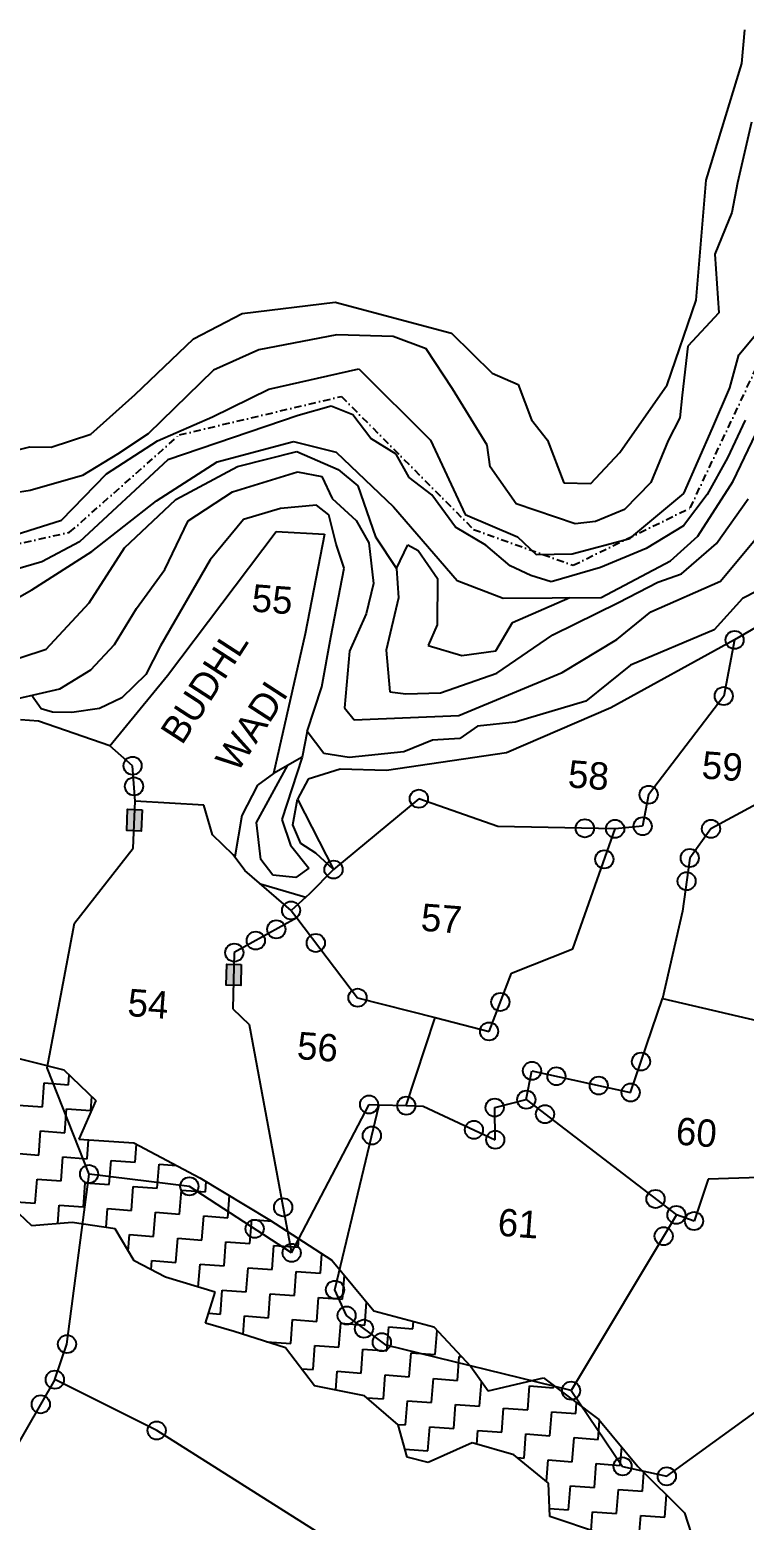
# Model space of a CAD drawing. Header units: metres. Extents: x 305256 to 309406, y 1922831 to 1926292.
# Drawn here: x 305977 to 306465, y 1924915 to 1925933 of the extents above; entities that cross this region are included whole.
import ezdxf

# ---------------------------------------------------------------- set-up
doc = ezdxf.new("R2010")
doc.units = ezdxf.units.M
doc.linetypes.add('DASHDOT', pattern=[1, 0.5, -0.25, 0, -0.25])
for name, color, linetype in [('LINE_WATER', 4, 'Continuous'), ('POLY_HATCH', 12, 'Continuous'), ('POLY_PARCEL', 6, 'Continuous'), ('POLY_WATER', 4, 'Continuous'), ('TEXT_MAPIN', 7, 'Continuous'), ('TEXT_PARCEL', 7, 'Continuous'), ('V_BOUND_STREAM_LINE', 7, 'DASHDOT')]:
    doc.layers.add(name, color=color, linetype=linetype)
doc.styles.add('TEXT_MAP', font='')
doc.styles.get('TEXT_MAP').set_extended_font_data('Kruti Dev 050')

msp = doc.modelspace()

# ---------------------------------------------------------------- hatches: boundary and pattern name
for points in [[(306043.4, 1925386.4), (306053.3, 1925386), (306053.9, 1925400.5), (306043.9, 1925400.9)], [(306111.3, 1925280.7), (306121.3, 1925280.5), (306121.7, 1925294.9), (306111.7, 1925295.2)]]:
    msp.add_hatch(color=256).paths.add_polyline_path(points)

# ---------------------------------------------------------------- linework, layer by layer
for points in [[(306053.9, 1925400.5), (306053.3, 1925386), (306043.4, 1925386.4), (306043.9, 1925400.9)], [(306121.7, 1925294.9), (306121.3, 1925280.5), (306111.3, 1925280.7), (306111.7, 1925295.2)]]:
    msp.add_lwpolyline(points, close=True)
for centre in [(306458.7, 1925516.5), (306451.3, 1925478.2), (306047.4, 1925430.6), (306048.4, 1925416.5), (306400, 1925410.8), (306243, 1925408.1), (306395.9, 1925389.3), (306356.4, 1925387.9), (306377.1, 1925387.5), (306442.6, 1925387.5), (306184.7, 1925359.7), (306369.7, 1925366.7), (306428.1, 1925367.6), (306425.9, 1925351.8), (306155.7, 1925331.8), (306145.6, 1925318.9), (306131.6, 1925311.2), (306172.6, 1925309.6), (306116.9, 1925303), (306201.1, 1925272.2), (306298.7, 1925269.3), (306291, 1925249.2), (306394.8, 1925228.6), (306320.3, 1925222.3), (306337, 1925218.6), (306365.9, 1925212.2), (306387.7, 1925207.5), (306209, 1925199.3), (306234.4, 1925198.5), (306294.8, 1925197.2), (306316.4, 1925202.6), (306329.2, 1925192.7), (306210.9, 1925178.1), (306280.6, 1925182), (306295.2, 1925175.2), (306017.7, 1925151.8), (306086.2, 1925143.4), (306404.7, 1925134.8), (306150.3, 1925129.1), (306419, 1925123.9), (306130.8, 1925114.4), (306431, 1925119.7), (306410.3, 1925109.4), (306156.1, 1925098), (306185.7, 1925072.8), (306193.6, 1925055.2), (306205.5, 1925046.2), (306002.6, 1925035.7), (306217.7, 1925037), (305994.3, 1925011.4), (306347, 1925003.9), (305984.7, 1924994.6), (306063.9, 1924976.7), (306382.2, 1924952.2), (306412.4, 1924945.4)]:
    msp.add_circle(centre, 6.19)
at = {"layer": 'LINE_WATER'}
for p, q in [((306470.3, 1925870), (306460.8, 1925828.7)), ((306460.8, 1925828.7), (306456.8, 1925808.3)), ((306456.8, 1925808.3), (306445.3, 1925780)), ((306445.3, 1925780), (306448, 1925739.8)), ((306448, 1925739.8), (306426.8, 1925717)), ((306461.6, 1925711.1), (306482.4, 1925735.9)), ((306186.9, 1925724.8), (306133.6, 1925714.6)), ((306225.5, 1925723.6), (306186.9, 1925724.8)), ((306247.9, 1925715.2), (306225.5, 1925723.6)), ((306133.6, 1925714.6), (306102.8, 1925700.6)), ((306265.9, 1925687.9), (306247.9, 1925715.2)), ((306426.8, 1925717), (306422.8, 1925683.6)), ((306455.4, 1925688.6), (306461.6, 1925711.1)), ((306102.8, 1925700.6), (306058, 1925657.3)), ((306140.5, 1925687.7), (306202.1, 1925701.6)), ((306202.1, 1925701.6), (306251, 1925652.9)), ((306102, 1925668.8), (306140.5, 1925687.7)), ((306289.7, 1925649.4), (306265.9, 1925687.9)), ((306422.8, 1925683.6), (306421.2, 1925668.2)), ((306443.7, 1925661.1), (306455.4, 1925688.6)), ((306160.5, 1925669.8), (306071.6, 1925639.4)), ((306183, 1925676.2), (306160.5, 1925669.8)), ((306197.8, 1925670.1), (306183, 1925676.2)), ((306210.2, 1925654), (306197.8, 1925670.1)), ((306457.7, 1925624.8), (306480.9, 1925673.3)), ((306064.5, 1925652.5), (306102, 1925668.8)), ((306421.2, 1925668.2), (306413.3, 1925652.6)), ((306424, 1925616.6), (306443.7, 1925661.1)), ((306466, 1925666.6), (306453.9, 1925640.9)), ((306029.7, 1925629.9), (306064.5, 1925652.5)), ((306058, 1925657.3), (306037.2, 1925643.4)), ((306105.1, 1925638.1), (306157.4, 1925652)), ((306157.4, 1925652), (306186.5, 1925644.7)), ((306227.4, 1925643.4), (306210.2, 1925654)), ((306251, 1925652.9), (306274.6, 1925602.1)), ((306291.7, 1925634.7), (306289.7, 1925649.4)), ((306413.3, 1925652.6), (306401.5, 1925624)), ((306071.6, 1925639.4), (306011.2, 1925583.5)), ((306037.2, 1925643.4), (306013.1, 1925628.7)), ((306119.1, 1925634.9), (306159.6, 1925645.2)), ((306159.6, 1925645.2), (306187.9, 1925632.8)), ((306186.5, 1925644.7), (306225.7, 1925607.3)), ((306236.3, 1925627.5), (306227.4, 1925643.4)), ((306453.9, 1925640.9), (306439.9, 1925615.7)), ((306013.1, 1925628.7), (305977.5, 1925618.5)), ((305998.9, 1925598.3), (306029.7, 1925629.9)), ((306063.8, 1925611.4), (306105.1, 1925638.1)), ((306076.9, 1925612.4), (306119.1, 1925634.9)), ((306115.6, 1925617.6), (306160.2, 1925631.3)), ((306160.2, 1925631.3), (306176.7, 1925628)), ((306187.9, 1925632.8), (306201.2, 1925621.8)), ((306309.5, 1925609.4), (306291.7, 1925634.7)), ((305977.5, 1925618.5), (305879.2, 1925603.1)), ((306176.7, 1925628), (306183.7, 1925613)), ((306201.2, 1925621.8), (306213.4, 1925586.8)), ((306251.8, 1925615.5), (306236.3, 1925627.5)), ((306401.5, 1925624), (306383.6, 1925605.6)), ((306433.6, 1925587.4), (306457.7, 1925624.8)), ((306019.6, 1925576.9), (306063.8, 1925611.4)), ((306041.8, 1925579.5), (306076.9, 1925612.4)), ((306085.3, 1925597.9), (306115.6, 1925617.6)), ((306173.1, 1925608.6), (306148.5, 1925606.3)), ((306181.6, 1925601.9), (306173.1, 1925608.6)), ((306183.7, 1925613), (306200.1, 1925598)), ((306268.1, 1925593.5), (306251.8, 1925615.5)), ((306349.8, 1925595.7), (306309.5, 1925609.4)), ((306387.1, 1925585.8), (306424, 1925616.6)), ((306439.9, 1925615.7), (306423.9, 1925594.5)), ((306446.4, 1925582.3), (306468.1, 1925612.9)), ((305953.2, 1925584), (305998.9, 1925598.3)), ((306123.1, 1925598.8), (306100.4, 1925571.3)), ((306148.5, 1925606.3), (306123.1, 1925598.8)), ((306186.6, 1925581.9), (306181.6, 1925601.9)), ((306225.7, 1925607.3), (306269.1, 1925557)), ((306274.6, 1925602.1), (306310.3, 1925586.8)), ((306383.6, 1925605.6), (306363.8, 1925597.4)), ((306069.4, 1925564.6), (306085.3, 1925597.9)), ((306071.2, 1925492.2), (306145.6, 1925590.6)), ((306145.6, 1925590.6), (306178.5, 1925588.7)), ((306178.5, 1925588.7), (306165.4, 1925520.6)), ((306200.1, 1925598), (306208.9, 1925582.9)), ((306288.7, 1925581.1), (306268.1, 1925593.5)), ((306363.8, 1925597.4), (306349.8, 1925595.7)), ((306423.9, 1925594.5), (306398.4, 1925578.9)), ((306449, 1925556.6), (306479.5, 1925593.2)), ((306011.2, 1925583.5), (305985.4, 1925569.8)), ((306017.7, 1925541.9), (306041.8, 1925579.5)), ((306191.9, 1925565.4), (306186.6, 1925581.9)), ((306208.9, 1925582.9), (306211.9, 1925555)), ((306213.4, 1925586.8), (306227.8, 1925565.2)), ((306227.8, 1925565.2), (306235.5, 1925581.5)), ((306235.5, 1925581.5), (306242.5, 1925577.6)), ((306305.3, 1925567), (306288.7, 1925581.1)), ((306310.3, 1925586.8), (306323.1, 1925574.8)), ((306347.8, 1925575.3), (306387.1, 1925585.8)), ((306398.4, 1925578.9), (306367.1, 1925566)), ((306415, 1925570.5), (306433.6, 1925587.4)), ((306422.4, 1925561.7), (306446.4, 1925582.3)), ((305985.4, 1925569.8), (305945.1, 1925558.1)), ((305978.6, 1925550.7), (306019.6, 1925576.9)), ((306100.4, 1925571.3), (306066.5, 1925512.5)), ((306242.5, 1925577.6), (306255.8, 1925558.5)), ((306323.1, 1925574.8), (306347.8, 1925575.3)), ((306367.5, 1925545.5), (306415, 1925570.5)), ((306050.2, 1925538), (306069.4, 1925564.6)), ((306182.8, 1925518.5), (306191.9, 1925565.4)), ((306227.8, 1925565.2), (306229.1, 1925545.3)), ((306255.8, 1925558.5), (306255.6, 1925526.9)), ((306319.6, 1925560.5), (306305.3, 1925567)), ((306333.3, 1925556.1), (306319.6, 1925560.5)), ((306367.1, 1925566), (306333.3, 1925556.1)), ((306406.3, 1925556), (306422.4, 1925561.7)), ((305947, 1925532.9), (305978.6, 1925550.7)), ((306211.9, 1925555), (306206.9, 1925534.3)), ((306269.1, 1925557), (306300.7, 1925545)), ((306379.4, 1925542), (306406.3, 1925556)), ((306401.5, 1925535.7), (306449, 1925556.6)), ((306485, 1925555.5), (306464.1, 1925544.8)), ((305988.3, 1925510.1), (306017.7, 1925541.9)), ((306035, 1925513.4), (306050.2, 1925538)), ((306229.1, 1925545.3), (306220.6, 1925509.6)), ((306300.7, 1925545), (306367.5, 1925545.5)), ((306306.9, 1925528.3), (306346.1, 1925545.4)), ((306334.6, 1925520), (306379.4, 1925542)), ((306464.1, 1925544.8), (306444.8, 1925523.3)), ((306206.9, 1925534.3), (306195.6, 1925508.8)), ((306295.6, 1925509.1), (306306.9, 1925528.3)), ((306378.2, 1925516.8), (306401.5, 1925535.7)), ((306165.4, 1925520.6), (306143.6, 1925425.4)), ((306176.6, 1925484.4), (306182.8, 1925518.5)), ((306255.6, 1925526.9), (306249.4, 1925512.6)), ((306296.3, 1925493.8), (306334.6, 1925520)), ((306340.9, 1925494.2), (306378.2, 1925516.8)), ((306444.8, 1925523.3), (306387.6, 1925499.3)), ((305941.4, 1925495), (305988.3, 1925510.1)), ((306018.8, 1925496), (306035, 1925513.4)), ((306066.5, 1925512.5), (306056.5, 1925492.8)), ((306195.6, 1925508.8), (306192.1, 1925470.1)), ((306220.6, 1925509.6), (306223.1, 1925481)), ((306249.4, 1925512.6), (306272.4, 1925505.8)), ((306272.4, 1925505.8), (306295.6, 1925509.1)), ((306387.6, 1925499.3), (306357, 1925474.8)), ((305997.7, 1925483.1), (306018.8, 1925496)), ((306031.9, 1925444.1), (306071.2, 1925492.2)), ((306056.5, 1925492.8), (306040.1, 1925476.9)), ((306257.8, 1925480.3), (306296.3, 1925493.8)), ((306270.4, 1925464.9), (306340.9, 1925494.2)), ((305948.8, 1925472), (305997.7, 1925483.1)), ((305984.9, 1925469.4), (305978.3, 1925478.7)), ((306040.1, 1925476.9), (306024.8, 1925469.6)), ((306166.8, 1925454), (306176.6, 1925484.4)), ((306223.1, 1925481), (306234.2, 1925479.6)), ((306234.2, 1925479.6), (306257.8, 1925480.3)), ((305992.7, 1925467.2), (305984.9, 1925469.4)), ((306005.9, 1925466.9), (305992.7, 1925467.2)), ((306024.8, 1925469.6), (306005.9, 1925466.9)), ((306192.1, 1925470.1), (306198.8, 1925461.9)), ((306357, 1925474.8), (306308.7, 1925460.4)), ((306198.8, 1925461.9), (306270.4, 1925464.9)), ((306283.1, 1925457.7), (306271.1, 1925449.2)), ((306308.7, 1925460.4), (306283.1, 1925457.7)), ((306166.8, 1925454), (306163.3, 1925436.4)), ((306178, 1925438.9), (306166.8, 1925454)), ((306252.4, 1925448), (306232.7, 1925440)), ((306271.1, 1925449.2), (306252.4, 1925448)), ((306163.3, 1925436.4), (306143.6, 1925425.4)), ((306163.3, 1925436.4), (306149.3, 1925394)), ((306195.4, 1925436.3), (306178, 1925438.9)), ((306232.7, 1925440), (306195.4, 1925436.3)), ((306132.1, 1925391.9), (306153.5, 1925430.9)), ((306143.6, 1925425.4), (306132.7, 1925417.3)), ((306132.7, 1925417.3), (306122, 1925396.7)), ((306157, 1925390.2), (306160.2, 1925407.8)), ((306122, 1925396.7), (306117.2, 1925368.5)), ((306135, 1925366.5), (306132.1, 1925391.9)), ((306149.3, 1925394), (306155.2, 1925376.4)), ((306162.4, 1925377.5), (306157, 1925390.2)), ((306155.2, 1925376.4), (306167.8, 1925360.6)), ((306172.5, 1925370.8), (306162.4, 1925377.5)), ((306143.3, 1925355.8), (306135, 1925366.5)), ((306184.7, 1925359.7), (306172.5, 1925370.8)), ((306159, 1925354.2), (306143.3, 1925355.8)), ((306167.8, 1925360.6), (306159, 1925354.2)), ((306134.8, 1925349.9), (306165.8, 1925340.9))]:
    msp.add_line(p, q, dxfattribs=at)
at = {"layer": 'POLY_HATCH'}
for p, q in [((305956.1, 1925234.1), (306000.4, 1925223)), ((306000.4, 1925223), (306022.2, 1925202.1)), ((306022.2, 1925202.1), (306010.7, 1925175.6)), ((306010.7, 1925175.6), (306048.2, 1925173.1)), ((306048.2, 1925173.1), (306093.3, 1925149.2)), ((306093.3, 1925149.2), (306141, 1925120.6)), ((305978.5, 1925116.5), (305956.8, 1925136.9)), ((306141, 1925120.6), (306183.5, 1925092.9)), ((306006.1, 1925118.7), (305978.5, 1925116.5)), ((306035.4, 1925114.5), (306006.1, 1925118.7)), ((306048.4, 1925092.5), (306035.4, 1925114.5)), ((306069.8, 1925081.4), (306048.4, 1925092.5)), ((306183.5, 1925092.9), (306212.3, 1925058.3)), ((306103.8, 1925071.1), (306069.8, 1925081.4)), ((306097.3, 1925050), (306103.8, 1925071.1)), ((306116.8, 1925044.2), (306097.3, 1925050)), ((306212.3, 1925058.3), (306253.2, 1925047.4)), ((306151.9, 1925033.2), (306116.8, 1925044.2)), ((306253.2, 1925047.4), (306278.6, 1925020.4)), ((306171.6, 1925007.3), (306151.9, 1925033.2)), ((306278.6, 1925020.4), (306290.3, 1925003.7)), ((306290.3, 1925003.7), (306328.1, 1925012.7)), ((306328.1, 1925012.7), (306366, 1924984.2)), ((306205.9, 1925000.3), (306171.6, 1925007.3)), ((306228.9, 1924980.5), (306205.9, 1925000.3)), ((306235, 1924958.4), (306228.9, 1924980.5)), ((306366, 1924984.2), (306392.6, 1924952)), ((306279.5, 1924968.3), (306249.4, 1924954.8)), ((306308, 1924960.1), (306279.5, 1924968.3)), ((306249.4, 1924954.8), (306235, 1924958.4)), ((306331.6, 1924940.8), (306308, 1924960.1)), ((306392.6, 1924952), (306424.5, 1924920.5)), ((306332.4, 1924918), (306331.6, 1924940.8)), ((306366.4, 1924906.5), (306332.4, 1924918)), ((306424.5, 1924920.5), (306436, 1924885.4))]:
    msp.add_line(p, q, dxfattribs=at)
at = {"layer": 'POLY_HATCH', "linetype": 'Continuous'}
for p, q in [((305985.9, 1925197.6), (305987.1, 1925214.1)), ((305987.1, 1925214.1), (306003.6, 1925212.8)), ((306003.6, 1925212.8), (306004.1, 1925219.5)), ((306018.8, 1925195.2), (306019.5, 1925204.7)), ((305969.4, 1925198.9), (305985.9, 1925197.6)), ((306001.1, 1925180), (306002.3, 1925196.4)), ((306002.3, 1925196.4), (306018.8, 1925195.2)), ((305983.4, 1925164.8), (305984.6, 1925181.2)), ((305984.6, 1925181.2), (306001.1, 1925180)), ((306016.3, 1925162.3), (306017.2, 1925175.2)), ((306049.1, 1925159.8), (306050.1, 1925172.1)), ((305967, 1925166), (305983.4, 1925164.8)), ((305998.6, 1925147.1), (305999.8, 1925163.5)), ((305999.8, 1925163.5), (306016.3, 1925162.3)), ((306031.5, 1925144.6), (306032.7, 1925161)), ((306032.7, 1925161), (306049.1, 1925159.8)), ((306064.3, 1925142.1), (306065.6, 1925158.5)), ((306065.6, 1925158.5), (306077.4, 1925157.6)), ((305980.9, 1925131.9), (305982.2, 1925148.3)), ((305982.2, 1925148.3), (305998.6, 1925147.1)), ((306013.8, 1925129.4), (306015, 1925145.8)), ((306015, 1925145.8), (306031.5, 1925144.6)), ((306046.7, 1925126.9), (306047.9, 1925143.3)), ((306047.9, 1925143.3), (306064.3, 1925142.1)), ((306079.5, 1925124.4), (306080.8, 1925140.9)), ((306080.8, 1925140.9), (306097.2, 1925139.6)), ((306097.2, 1925139.6), (306097.7, 1925146.6)), ((305964.5, 1925133.1), (305980.9, 1925131.9)), ((305996.4, 1925118), (305997.3, 1925130.6)), ((305997.3, 1925130.6), (306013.8, 1925129.4)), ((306112.4, 1925121.9), (306113.6, 1925137.1)), ((306029.3, 1925115.4), (306030.2, 1925128.2)), ((306030.2, 1925128.2), (306046.7, 1925126.9)), ((306061.8, 1925109.2), (306063.1, 1925125.7)), ((306063.1, 1925125.7), (306079.5, 1925124.4)), ((306094.7, 1925106.7), (306096, 1925123.2)), ((306096, 1925123.2), (306112.4, 1925121.9)), ((306127.6, 1925104.3), (306128.8, 1925120.7)), ((306128.8, 1925120.7), (306142.5, 1925119.7)), ((306044.5, 1925099.1), (306045.4, 1925110.5)), ((306045.4, 1925110.5), (306061.8, 1925109.2)), ((306077, 1925091.5), (306078.3, 1925108)), ((306078.3, 1925108), (306094.7, 1925106.7)), ((306109.9, 1925089.1), (306111.2, 1925105.5)), ((306111.2, 1925105.5), (306127.6, 1925104.3)), ((306142.8, 1925086.6), (306144, 1925103)), ((306144, 1925103), (306160.5, 1925101.8)), ((306160.5, 1925101.8), (306160.9, 1925107.7)), ((306060.1, 1925086.4), (306060.6, 1925092.8)), ((306060.6, 1925092.8), (306077, 1925091.5)), ((306092.3, 1925074.6), (306093.5, 1925090.3)), ((306093.5, 1925090.3), (306109.9, 1925089.1)), ((306175.7, 1925084.1), (306176.7, 1925097.4)), ((306125.1, 1925071.4), (306126.4, 1925087.8)), ((306126.4, 1925087.8), (306142.8, 1925086.6)), ((306158, 1925068.9), (306159.2, 1925085.3)), ((306159.2, 1925085.3), (306175.7, 1925084.1)), ((306190.9, 1925066.4), (306192.1, 1925082.6)), ((306107.4, 1925056.2), (306108.7, 1925072.6)), ((306108.7, 1925072.6), (306125.1, 1925071.4)), ((306140.3, 1925053.7), (306141.5, 1925070.1)), ((306141.5, 1925070.1), (306158, 1925068.9)), ((306173.2, 1925051.2), (306174.4, 1925067.6)), ((306174.4, 1925067.6), (306190.9, 1925066.4)), ((306206.1, 1925048.7), (306207.2, 1925064.4)), ((306099.4, 1925056.8), (306107.4, 1925056.2)), ((306122.9, 1925042.3), (306123.9, 1925054.9)), ((306123.9, 1925054.9), (306140.3, 1925053.7)), ((306155.5, 1925036), (306156.7, 1925052.5)), ((306156.7, 1925052.5), (306173.2, 1925051.2)), ((306188.4, 1925033.5), (306189.6, 1925050)), ((306189.6, 1925050), (306206.1, 1925048.7)), ((306238.9, 1925046.2), (306239.3, 1925051.1)), ((306221.2, 1925031), (306222.5, 1925047.5)), ((306222.5, 1925047.5), (306238.9, 1925046.2)), ((306254.1, 1925028.5), (306255.4, 1925045)), ((306255.4, 1925045), (306255.5, 1925045)), ((306139.1, 1925037.3), (306155.5, 1925036)), ((306139.1, 1925037.2), (306139.1, 1925037.3)), ((306170.7, 1925018.3), (306171.9, 1925034.8)), ((306171.9, 1925034.8), (306188.4, 1925033.5)), ((306203.6, 1925015.8), (306204.8, 1925032.3)), ((306204.8, 1925032.3), (306221.2, 1925031)), ((306236.4, 1925013.4), (306237.7, 1925029.8)), ((306237.7, 1925029.8), (306254.1, 1925028.5)), ((306162.7, 1925018.9), (306170.7, 1925018.3)), ((306269.3, 1925010.9), (306270.6, 1925027.3)), ((306270.6, 1925027.3), (306272.2, 1925027.2)), ((306186.2, 1925004.3), (306187.1, 1925017.1)), ((306187.1, 1925017.1), (306203.6, 1925015.8)), ((306218.8, 1924998.2), (306220, 1925014.6)), ((306220, 1925014.6), (306236.4, 1925013.4)), ((306251.6, 1924995.7), (306252.9, 1925012.1)), ((306252.9, 1925012.1), (306269.3, 1925010.9)), ((306284.5, 1924993.2), (306285.7, 1925009.6)), ((306285.7, 1925009.6), (306286.2, 1925009.6)), ((306207.4, 1924999), (306218.8, 1924998.2)), ((306317.4, 1924990.7), (306318.6, 1925007.1)), ((306318.6, 1925007.1), (306335.1, 1925005.9)), ((306335.1, 1925005.9), (306335.2, 1925007.3)), ((306233.9, 1924980.5), (306235.2, 1924996.9)), ((306235.2, 1924996.9), (306251.6, 1924995.7)), ((306266.8, 1924978), (306268.1, 1924994.4)), ((306268.1, 1924994.4), (306284.5, 1924993.2)), ((306299.7, 1924975.5), (306300.9, 1924991.9)), ((306300.9, 1924991.9), (306317.4, 1924990.7)), ((306332.6, 1924973), (306333.8, 1924989.5)), ((306333.8, 1924989.5), (306350.3, 1924988.2)), ((306350.3, 1924988.2), (306350.8, 1924995.6)), ((306228.4, 1924980.9), (306233.9, 1924980.5)), ((306249.1, 1924962.8), (306250.4, 1924979.2)), ((306250.4, 1924979.2), (306266.8, 1924978)), ((306365.4, 1924970.5), (306366.4, 1924983.6)), ((306282.6, 1924967.4), (306283.3, 1924976.7)), ((306283.3, 1924976.7), (306299.7, 1924975.5)), ((306314.9, 1924957.8), (306316.1, 1924974.3)), ((306316.1, 1924974.3), (306332.6, 1924973)), ((306347.8, 1924955.3), (306349, 1924971.8)), ((306349, 1924971.8), (306365.4, 1924970.5)), ((306233.5, 1924964), (306249.1, 1924962.8)), ((306310.4, 1924958.2), (306314.9, 1924957.8)), ((306380.6, 1924952.8), (306381.6, 1924965.3)), ((306330.2, 1924941.9), (306331.3, 1924956.6)), ((306331.3, 1924956.6), (306347.8, 1924955.3)), ((306363, 1924937.7), (306364.2, 1924954.1)), ((306364.2, 1924954.1), (306380.6, 1924952.8)), ((306395.8, 1924935.2), (306396.8, 1924947.9)), ((306345.3, 1924922.5), (306346.5, 1924938.9)), ((306346.5, 1924938.9), (306363, 1924937.7)), ((306378.1, 1924920), (306379.4, 1924936.4)), ((306379.4, 1924936.4), (306395.8, 1924935.2)), ((306411, 1924917.5), (306412.2, 1924932.7)), ((306332.2, 1924923.4), (306345.3, 1924922.5)), ((306360.7, 1924908.4), (306361.7, 1924921.2)), ((306361.7, 1924921.2), (306378.1, 1924920)), ((306393.3, 1924902.3), (306394.6, 1924918.7)), ((306394.6, 1924918.7), (306411, 1924917.5))]:
    msp.add_line(p, q, dxfattribs=at)
at = {"layer": 'POLY_PARCEL'}
for p, q in [((306458.7, 1925516.5), (306451.3, 1925478.2)), ((306451.3, 1925478.2), (306400, 1925410.8)), ((306496.2, 1925416.5), (306442.6, 1925387.5)), ((306047.9, 1925374.4), (306049.1, 1925406.4)), ((306243, 1925408.1), (306184.7, 1925359.7)), ((306297, 1925389.1), (306243, 1925408.1)), ((306400, 1925410.8), (306395.9, 1925389.3)), ((306377.1, 1925387.5), (306297, 1925389.1)), ((306348.1, 1925305.6), (306377.1, 1925387.5)), ((306395.9, 1925389.3), (306377.1, 1925387.5)), ((306442.6, 1925387.5), (306428.1, 1925367.6)), ((306007.8, 1925323.2), (306047.9, 1925374.4)), ((306428.1, 1925367.6), (306423.1, 1925331.3)), ((306159.6, 1925326.7), (306116.9, 1925303)), ((306155.7, 1925331.8), (306159.6, 1925326.7)), ((306159.6, 1925326.7), (306201.1, 1925272.2)), ((306423.1, 1925331.3), (306409.4, 1925271.7)), ((305989.1, 1925224.3), (306007.8, 1925323.2)), ((306306.2, 1925288.9), (306348.1, 1925305.6)), ((306116.9, 1925303), (306116, 1925264.7)), ((306291, 1925249.2), (306306.2, 1925288.9)), ((306116, 1925264.7), (306127, 1925253.9)), ((306201.1, 1925272.2), (306254.2, 1925258.6)), ((306387.7, 1925207.5), (306409.4, 1925271.7)), ((306409.4, 1925271.7), (306499.1, 1925250.6)), ((306127, 1925253.9), (306156.1, 1925098)), ((306234.4, 1925198.5), (306254.2, 1925258.6)), ((306254.2, 1925258.6), (306291, 1925249.2)), ((306017.7, 1925151.8), (305989.1, 1925224.3)), ((306316.4, 1925202.6), (306320.3, 1925222.3)), ((306320.3, 1925222.3), (306387.7, 1925207.5)), ((306294.8, 1925197.2), (306316.4, 1925202.6)), ((306316.4, 1925202.6), (306419, 1925123.9)), ((306156.1, 1925098), (306209, 1925199.3)), ((306185.7, 1925072.8), (306215.9, 1925199.1)), ((306209, 1925199.3), (306215.9, 1925199.1)), ((306215.9, 1925199.1), (306234.4, 1925198.5)), ((306234.4, 1925198.5), (306246, 1925198.1)), ((306246, 1925198.1), (306295.2, 1925175.2)), ((306295.2, 1925175.2), (306294.8, 1925197.2)), ((306002.6, 1925035.7), (306017.7, 1925151.8)), ((306086.2, 1925143.4), (306017.7, 1925151.8)), ((306156.1, 1925098), (306086.2, 1925143.4)), ((306440.7, 1925148.2), (306431, 1925119.7)), ((306482.6, 1925149.6), (306440.7, 1925148.2)), ((306419, 1925123.9), (306347, 1925003.9)), ((306431, 1925119.7), (306419, 1925123.9)), ((306193.6, 1925055.2), (306185.7, 1925072.8)), ((306220.6, 1925034.9), (306193.6, 1925055.2)), ((305994.3, 1925011.4), (306002.6, 1925035.7)), ((306347, 1925003.9), (306220.6, 1925034.9)), ((305994.3, 1925011.4), (305888, 1924826.9)), ((306063.9, 1924976.7), (305994.3, 1925011.4)), ((306412.4, 1924945.4), (306504.2, 1925012.2)), ((306347, 1925003.9), (306382.2, 1924952.2)), ((306190.4, 1924896.7), (306063.9, 1924976.7)), ((306382.2, 1924952.2), (306412.4, 1924945.4))]:
    msp.add_line(p, q, dxfattribs=at)
at = {"layer": 'POLY_WATER'}
for p, q in [((306463.7, 1925910.2), (306465.7, 1925933.1)), ((306439.4, 1925830.5), (306463.7, 1925910.2)), ((306432.5, 1925748.4), (306439.4, 1925830.5)), ((306122.2, 1925739.3), (306185.8, 1925747.1)), ((306185.8, 1925747.1), (306265.2, 1925725.9)), ((306412.7, 1925690.6), (306432.5, 1925748.4)), ((306089, 1925722.2), (306122.2, 1925739.3)), ((306049.1, 1925684), (306089, 1925722.2)), ((306265.2, 1925725.9), (306293.2, 1925698.7)), ((306293.2, 1925698.7), (306310.9, 1925690.9)), ((306310.9, 1925690.9), (306320, 1925666.9)), ((306380.3, 1925644.4), (306412.7, 1925690.6)), ((306018.8, 1925656.9), (306049.1, 1925684)), ((306320, 1925666.9), (306331, 1925652.8)), ((305991.8, 1925648.1), (306018.8, 1925656.9)), ((306331, 1925652.8), (306342.1, 1925623.7)), ((305924.4, 1925635.2), (305977.2, 1925648.3)), ((305977.2, 1925648.3), (305991.8, 1925648.1)), ((306360.4, 1925623.3), (306380.3, 1925644.4)), ((306342.1, 1925623.7), (306360.4, 1925623.3)), ((306504.9, 1925543.6), (306458.7, 1925516.5)), ((306458.7, 1925516.5), (306374.2, 1925470.2)), ((306374.2, 1925470.2), (306302.9, 1925439.3)), ((305983.2, 1925461), (305970.9, 1925462)), ((306031.9, 1925444.1), (305983.2, 1925461)), ((306047.4, 1925430.6), (306031.9, 1925444.1)), ((306302.9, 1925439.3), (306220.8, 1925427.4)), ((306049.1, 1925406.4), (306047.4, 1925430.6)), ((306189.2, 1925428.2), (306167.4, 1925421.5)), ((306220.8, 1925427.4), (306189.2, 1925428.2)), ((306167.4, 1925421.5), (306160.2, 1925407.8)), ((306096, 1925403.6), (306049.1, 1925406.4)), ((306160.2, 1925407.8), (306184.7, 1925359.7)), ((306102.1, 1925383.5), (306096, 1925403.6)), ((306116.2, 1925369.8), (306102.1, 1925383.5)), ((306124.1, 1925359.1), (306116.2, 1925369.8)), ((306155.7, 1925331.8), (306124.1, 1925359.1)), ((306184.7, 1925359.7), (306168.2, 1925343.1)), ((306168.2, 1925343.1), (306155.7, 1925331.8))]:
    msp.add_line(p, q, dxfattribs=at)
at = {"layer": 'V_BOUND_STREAM_LINE', "ltscale": 10}
for p, q in [((306428.4, 1925606.6), (306479.5, 1925714.9)), ((306079.4, 1925656.5), (306190.1, 1925682.8)), ((306190.1, 1925682.8), (306280.3, 1925592)), ((306004.4, 1925590), (306079.4, 1925656.5)), ((306348.4, 1925567.5), (306428.4, 1925606.6)), ((305865, 1925558.8), (306004.4, 1925590)), ((306280.3, 1925592), (306348.4, 1925567.5))]:
    msp.add_line(p, q, dxfattribs=at)

# ---------------------------------------------------------------- texts
at = {"layer": 'TEXT_MAPIN'}
for s, p in [('BUDHL ', (306081.2, 1925444.1)), ('WADI', (306118.8, 1925425.1))]:
    msp.add_text(s, height=18.69, rotation=57.0305, dxfattribs=at).set_placement(p)
at = {"layer": 'TEXT_PARCEL', "style": 'TEXT_MAP'}
for s, p in [('55', (306128.3, 1925536)), ('59', (306435.8, 1925422)), ('58', (306344.4, 1925415.9)), ('57', (306243.9, 1925318)), ('54', (306043.5, 1925259.8)), ('56', (306159.3, 1925230.4)), ('60', (306418.1, 1925172)), ('61', (306296.4, 1925109.8))]:
    msp.add_text(s, height=18.69, rotation=355.6704, dxfattribs=at).set_placement(p)

doc.saveas('drawing.dxf')
